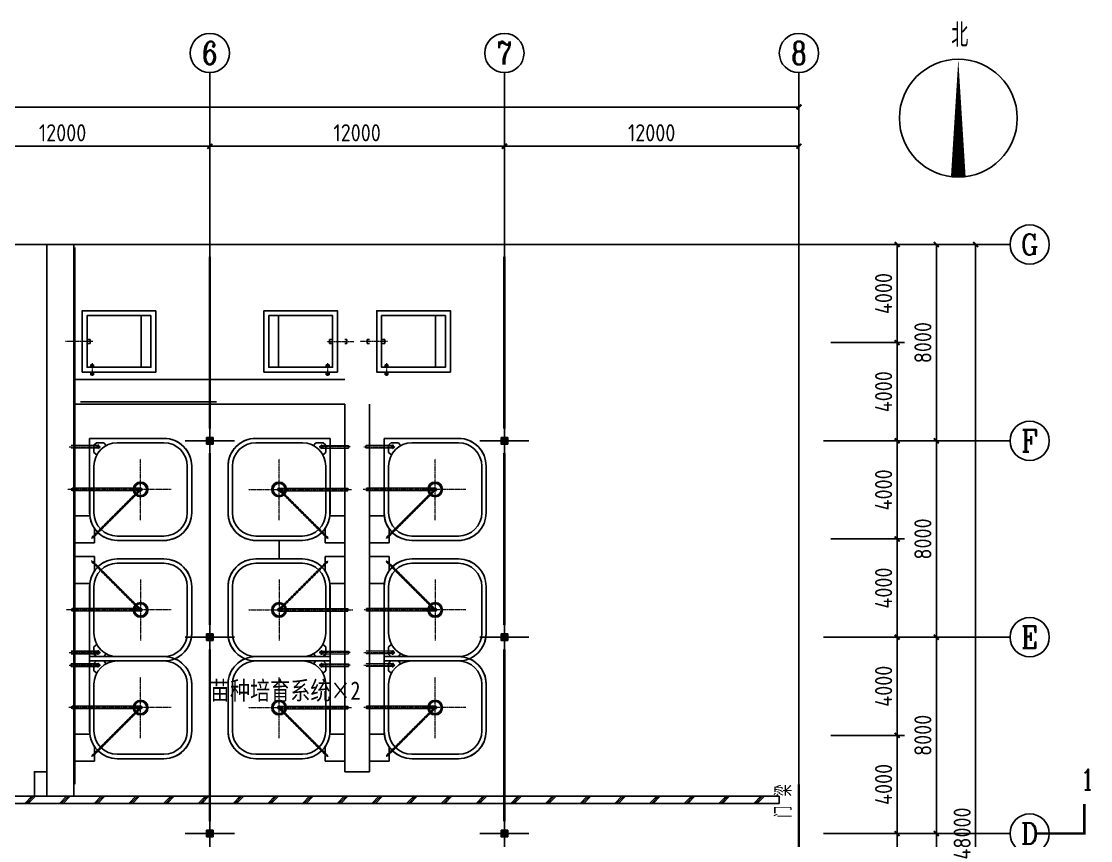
# Model space of a CAD drawing. Header units: inches. Extents: x 185496 to 352137, y 107182 to 179410.
# Drawn here: x 308576 to 352137, y 146032 to 179410 of the extents above; entities that cross this region are included whole.
import ezdxf
from ezdxf.enums import TextEntityAlignment as Align

# ---------------------------------------------------------------- set-up
doc = ezdxf.new("R2010")
doc.units = ezdxf.units.IN
doc.header["$MEASUREMENT"] = 0
for name, pattern in [('ACISOTGL', [3, 2, -1]), ('CENTER', [2, 1.25, -0.25, 0.25, -0.25]), ('DOTE', [2.42, 2, -0.2, 0.02, -0.2])]:
    doc.linetypes.add(name, pattern=pattern)
for name, color, linetype in [('AXIS', 3, 'Continuous'), ('AXIS_TEXT', 7, 'Continuous'), ('DIM_LEAD', 3, 'Continuous'), ('DIM_SYMB', 3, 'Continuous'), ('DOTE', 8, 'DOTE'), ('hatch', 5, 'Continuous'), ('PUB_TEXT', 7, 'Continuous')]:
    doc.layers.add(name, color=color, linetype=linetype)
for name, color, linetype, lineweight in [('center', 1, 'CENTER', 9), ('full', 7, 'Continuous', 25), ('xshui', 5, 'Continuous', 9), ('中心线', 1, 'CENTER', 9)]:
    doc.layers.add(name, color=color, linetype=linetype, lineweight=lineweight)
doc.styles.add('_TCH_AXIS', font='COMPLEX', dxfattribs={"bigfont": 'GBCBIG'})
doc.styles.add('_TCH_DIM', font='SIMPLEX', dxfattribs={"bigfont": 'GBCBIG'})
doc.styles.add('_TCH_LABEL', font='COMPLEX', dxfattribs={"bigfont": 'GBCBIG'})
doc.styles.add('COMPLEX', font='COMPLEX')
doc.styles.add('HZ', font='simhei.ttf', dxfattribs={"width": 0.8})
doc.styles.add('STANDARD_T3', font='gbenor.shx', dxfattribs={"bigfont": 'gbcbig.shx'})
doc.dimstyles.new('_TCH_ARCH&&200', dxfattribs={"dimtxt": 700, "dimasz": 200, "dimexe": 300, "dimexo": 300, "dimgap": 200, "dimtad": 1, "dimdec": 0, "dimzin": 0, "dimdsep": 46, "dimtxsty": 'STANDARD_T3', "dimblk": 'ARCHTICK', "dimcen": 0.09, "dimclrt": 7, "dimadec": 0, "dimazin": 2, "dimtfac": 1, "dimtdec": 0, "dimtix": 1, "dimtmove": 2, "dimatfit": 3, "dimtolj": 1, "dimtzin": 0, "dimarcsym": 0})

# ---------------------------------------------------------------- blocks, each defined once
blk = doc.blocks.new('_ArchTick')
at = {"color": 0, "linetype": 'ByBlock', "const_width": 0.4}
blk.add_lwpolyline([(-0.5, -0.5), (0.5, 0.5)], dxfattribs=at)
blk = doc.blocks.new('*D176')
at = {"layer": 'AXIS', "color": 0, "lineweight": -2, "transparency": 16777216}
for p, q in [((341554, 146321), (344554, 146321)), ((344254, 142321), (344254, 146321)), ((341554, 142321), (344554, 142321))]:
    blk.add_line(p, q, dxfattribs=at)
at = {"layer": 'Defpoints', "color": 0, "transparency": 16777216}
for p in [(341254, 146321), (344254, 146321), (341254, 142321)]:
    blk.add_point(p, dxfattribs=at)
at = {"layer": 'AXIS', "color": 0, "lineweight": -2, "transparency": 16777216, "xscale": 200, "yscale": 200, "zscale": 200}
for p, rotation in [((344254, 146321), 90), ((344254, 142321), 270)]:
    blk.add_blockref('_ArchTick', p, dxfattribs=dict(at, rotation=rotation))
at = {"layer": 'AXIS', "color": 7, "transparency": 16777216, "insert": (343704, 144321), "char_height": 700, "attachment_point": 5, "rotation": 90, "style": 'STANDARD_T3'}
blk.add_mtext('\\A1;4000', dxfattribs=at)
blk = doc.blocks.new('*D177')
at = {"layer": 'AXIS', "color": 0, "lineweight": -2, "transparency": 16777216}
for p, q in [((341554, 150321), (344554, 150321)), ((344254, 146321), (344254, 150321)), ((341554, 146321), (344554, 146321))]:
    blk.add_line(p, q, dxfattribs=at)
at = {"layer": 'Defpoints', "color": 0, "transparency": 16777216}
for p in [(341254, 150321), (344254, 150321), (341254, 146321)]:
    blk.add_point(p, dxfattribs=at)
at = {"layer": 'AXIS', "color": 0, "lineweight": -2, "transparency": 16777216, "xscale": 200, "yscale": 200, "zscale": 200}
for p, rotation in [((344254, 150321), 90), ((344254, 146321), 270)]:
    blk.add_blockref('_ArchTick', p, dxfattribs=dict(at, rotation=rotation))
at = {"layer": 'AXIS', "color": 7, "transparency": 16777216, "insert": (343704, 148321), "char_height": 700, "attachment_point": 5, "rotation": 90, "style": 'STANDARD_T3'}
blk.add_mtext('\\A1;4000', dxfattribs=at)
blk = doc.blocks.new('*D178')
at = {"layer": 'AXIS', "color": 0, "lineweight": -2, "transparency": 16777216}
for p, q in [((341554, 154321), (344554, 154321)), ((344254, 150321), (344254, 154321)), ((341554, 150321), (344554, 150321))]:
    blk.add_line(p, q, dxfattribs=at)
at = {"layer": 'Defpoints', "color": 0, "transparency": 16777216}
for p in [(341254, 154321), (344254, 154321), (341254, 150321)]:
    blk.add_point(p, dxfattribs=at)
at = {"layer": 'AXIS', "color": 0, "lineweight": -2, "transparency": 16777216, "xscale": 200, "yscale": 200, "zscale": 200}
for p, rotation in [((344254, 154321), 90), ((344254, 150321), 270)]:
    blk.add_blockref('_ArchTick', p, dxfattribs=dict(at, rotation=rotation))
at = {"layer": 'AXIS', "color": 7, "transparency": 16777216, "insert": (343704, 152321), "char_height": 700, "attachment_point": 5, "rotation": 90, "style": 'STANDARD_T3'}
blk.add_mtext('\\A1;4000', dxfattribs=at)
blk = doc.blocks.new('*D179')
at = {"layer": 'AXIS', "color": 0, "lineweight": -2, "transparency": 16777216}
for p, q in [((341554, 158321), (344554, 158321)), ((344254, 154321), (344254, 158321)), ((341554, 154321), (344554, 154321))]:
    blk.add_line(p, q, dxfattribs=at)
at = {"layer": 'Defpoints', "color": 0, "transparency": 16777216}
for p in [(341254, 158321), (344254, 158321), (341254, 154321)]:
    blk.add_point(p, dxfattribs=at)
at = {"layer": 'AXIS', "color": 0, "lineweight": -2, "transparency": 16777216, "xscale": 200, "yscale": 200, "zscale": 200}
for p, rotation in [((344254, 158321), 90), ((344254, 154321), 270)]:
    blk.add_blockref('_ArchTick', p, dxfattribs=dict(at, rotation=rotation))
at = {"layer": 'AXIS', "color": 7, "transparency": 16777216, "insert": (343704, 156321), "char_height": 700, "attachment_point": 5, "rotation": 90, "style": 'STANDARD_T3'}
blk.add_mtext('\\A1;4000', dxfattribs=at)
blk = doc.blocks.new('*D180')
at = {"layer": 'AXIS', "color": 0, "lineweight": -2, "transparency": 16777216}
for p, q in [((341554, 162321), (344554, 162321)), ((344254, 158321), (344254, 162321)), ((341554, 158321), (344554, 158321))]:
    blk.add_line(p, q, dxfattribs=at)
at = {"layer": 'Defpoints', "color": 0, "transparency": 16777216}
for p in [(341254, 162321), (344254, 162321), (341254, 158321)]:
    blk.add_point(p, dxfattribs=at)
at = {"layer": 'AXIS', "color": 0, "lineweight": -2, "transparency": 16777216, "xscale": 200, "yscale": 200, "zscale": 200}
for p, rotation in [((344254, 162321), 90), ((344254, 158321), 270)]:
    blk.add_blockref('_ArchTick', p, dxfattribs=dict(at, rotation=rotation))
at = {"layer": 'AXIS', "color": 7, "transparency": 16777216, "insert": (343704, 160321), "char_height": 700, "attachment_point": 5, "rotation": 90, "style": 'STANDARD_T3'}
blk.add_mtext('\\A1;4000', dxfattribs=at)
blk = doc.blocks.new('*D181')
at = {"layer": 'AXIS', "color": 0, "lineweight": -2, "transparency": 16777216}
for p, q in [((341554, 166321), (344554, 166321)), ((344254, 162321), (344254, 166321)), ((341554, 162321), (344554, 162321))]:
    blk.add_line(p, q, dxfattribs=at)
at = {"layer": 'Defpoints', "color": 0, "transparency": 16777216}
for p in [(341254, 166321), (344254, 166321), (341254, 162321)]:
    blk.add_point(p, dxfattribs=at)
at = {"layer": 'AXIS', "color": 0, "lineweight": -2, "transparency": 16777216, "xscale": 200, "yscale": 200, "zscale": 200}
for p, rotation in [((344254, 166321), 90), ((344254, 162321), 270)]:
    blk.add_blockref('_ArchTick', p, dxfattribs=dict(at, rotation=rotation))
at = {"layer": 'AXIS', "color": 7, "transparency": 16777216, "insert": (343704, 164321), "char_height": 700, "attachment_point": 5, "rotation": 90, "style": 'STANDARD_T3'}
blk.add_mtext('\\A1;4000', dxfattribs=at)
blk = doc.blocks.new('*D182')
at = {"layer": 'AXIS', "color": 0, "lineweight": -2, "transparency": 16777216}
for p, q in [((341554, 170321), (344554, 170321)), ((344254, 166321), (344254, 170321)), ((341554, 166321), (344554, 166321))]:
    blk.add_line(p, q, dxfattribs=at)
at = {"layer": 'Defpoints', "color": 0, "transparency": 16777216}
for p in [(341254, 170321), (344254, 170321), (341254, 166321)]:
    blk.add_point(p, dxfattribs=at)
at = {"layer": 'AXIS', "color": 0, "lineweight": -2, "transparency": 16777216, "xscale": 200, "yscale": 200, "zscale": 200}
for p, rotation in [((344254, 170321), 90), ((344254, 166321), 270)]:
    blk.add_blockref('_ArchTick', p, dxfattribs=dict(at, rotation=rotation))
at = {"layer": 'AXIS', "color": 7, "transparency": 16777216, "insert": (343704, 168321), "char_height": 700, "attachment_point": 5, "rotation": 90, "style": 'STANDARD_T3'}
blk.add_mtext('\\A1;4000', dxfattribs=at)
blk = doc.blocks.new('*D185')
at = {"layer": 'AXIS', "color": 0, "lineweight": -2, "transparency": 16777216}
for p, q in [((341554, 146321), (346154, 146321)), ((345854, 138321), (345854, 146321)), ((341554, 138321), (346154, 138321))]:
    blk.add_line(p, q, dxfattribs=at)
at = {"layer": 'Defpoints', "color": 0, "transparency": 16777216}
for p in [(341254, 146321), (345854, 146321), (341254, 138321)]:
    blk.add_point(p, dxfattribs=at)
at = {"layer": 'AXIS', "color": 0, "lineweight": -2, "transparency": 16777216, "xscale": 200, "yscale": 200, "zscale": 200}
for p, rotation in [((345854, 146321), 90), ((345854, 138321), 270)]:
    blk.add_blockref('_ArchTick', p, dxfattribs=dict(at, rotation=rotation))
at = {"layer": 'AXIS', "color": 7, "transparency": 16777216, "insert": (345304, 142321), "char_height": 700, "attachment_point": 5, "rotation": 90, "style": 'STANDARD_T3'}
blk.add_mtext('\\A1;8000', dxfattribs=at)
blk = doc.blocks.new('*D186')
at = {"layer": 'AXIS', "color": 0, "lineweight": -2, "transparency": 16777216}
for p, q in [((341554, 154321), (346154, 154321)), ((345854, 146321), (345854, 154321)), ((341554, 146321), (346154, 146321))]:
    blk.add_line(p, q, dxfattribs=at)
at = {"layer": 'Defpoints', "color": 0, "transparency": 16777216}
for p in [(341254, 154321), (345854, 154321), (341254, 146321)]:
    blk.add_point(p, dxfattribs=at)
at = {"layer": 'AXIS', "color": 0, "lineweight": -2, "transparency": 16777216, "xscale": 200, "yscale": 200, "zscale": 200}
for p, rotation in [((345854, 154321), 90), ((345854, 146321), 270)]:
    blk.add_blockref('_ArchTick', p, dxfattribs=dict(at, rotation=rotation))
at = {"layer": 'AXIS', "color": 7, "transparency": 16777216, "insert": (345304, 150321), "char_height": 700, "attachment_point": 5, "rotation": 90, "style": 'STANDARD_T3'}
blk.add_mtext('\\A1;8000', dxfattribs=at)
blk = doc.blocks.new('*D187')
at = {"layer": 'AXIS', "color": 0, "lineweight": -2, "transparency": 16777216}
for p, q in [((341554, 162321), (346154, 162321)), ((345854, 154321), (345854, 162321)), ((341554, 154321), (346154, 154321))]:
    blk.add_line(p, q, dxfattribs=at)
at = {"layer": 'Defpoints', "color": 0, "transparency": 16777216}
for p in [(341254, 162321), (345854, 162321), (341254, 154321)]:
    blk.add_point(p, dxfattribs=at)
at = {"layer": 'AXIS', "color": 0, "lineweight": -2, "transparency": 16777216, "xscale": 200, "yscale": 200, "zscale": 200}
for p, rotation in [((345854, 162321), 90), ((345854, 154321), 270)]:
    blk.add_blockref('_ArchTick', p, dxfattribs=dict(at, rotation=rotation))
at = {"layer": 'AXIS', "color": 7, "transparency": 16777216, "insert": (345304, 158321), "char_height": 700, "attachment_point": 5, "rotation": 90, "style": 'STANDARD_T3'}
blk.add_mtext('\\A1;8000', dxfattribs=at)
blk = doc.blocks.new('*D188')
at = {"layer": 'AXIS', "color": 0, "lineweight": -2, "transparency": 16777216}
for p, q in [((341554, 170321), (346154, 170321)), ((345854, 162321), (345854, 170321)), ((341554, 162321), (346154, 162321))]:
    blk.add_line(p, q, dxfattribs=at)
at = {"layer": 'Defpoints', "color": 0, "transparency": 16777216}
for p in [(341254, 170321), (345854, 170321), (341254, 162321)]:
    blk.add_point(p, dxfattribs=at)
at = {"layer": 'AXIS', "color": 0, "lineweight": -2, "transparency": 16777216, "xscale": 200, "yscale": 200, "zscale": 200}
for p, rotation in [((345854, 170321), 90), ((345854, 162321), 270)]:
    blk.add_blockref('_ArchTick', p, dxfattribs=dict(at, rotation=rotation))
at = {"layer": 'AXIS', "color": 7, "transparency": 16777216, "insert": (345304, 166321), "char_height": 700, "attachment_point": 5, "rotation": 90, "style": 'STANDARD_T3'}
blk.add_mtext('\\A1;8000', dxfattribs=at)
blk = doc.blocks.new('*D189')
at = {"layer": 'AXIS', "color": 0, "lineweight": -2, "transparency": 16777216}
for p, q in [((341554, 170321), (347754, 170321)), ((347454, 122321), (347454, 170321)), ((341554, 122321), (347754, 122321))]:
    blk.add_line(p, q, dxfattribs=at)
at = {"layer": 'Defpoints', "color": 0, "transparency": 16777216}
for p in [(341254, 170321), (347454, 170321), (341254, 122321)]:
    blk.add_point(p, dxfattribs=at)
at = {"layer": 'AXIS', "color": 0, "lineweight": -2, "transparency": 16777216, "xscale": 200, "yscale": 200, "zscale": 200}
for p, rotation in [((347454, 170321), 90), ((347454, 122321), 270)]:
    blk.add_blockref('_ArchTick', p, dxfattribs=dict(at, rotation=rotation))
at = {"layer": 'AXIS', "color": 7, "transparency": 16777216, "insert": (346904, 146321), "char_height": 700, "attachment_point": 5, "rotation": 90, "style": 'STANDARD_T3'}
blk.add_mtext('\\A1;48000', dxfattribs=at)
blk = doc.blocks.new('*D194')
at = {"layer": 'AXIS', "color": 0, "lineweight": -2, "transparency": 16777216}
for p, q in [((304254, 171621), (304254, 174621)), ((304254, 174321), (316254, 174321)), ((316254, 171621), (316254, 174621))]:
    blk.add_line(p, q, dxfattribs=at)
at = {"layer": 'Defpoints', "color": 0, "transparency": 16777216}
for p in [(316254, 174321), (304254, 171321), (316254, 171321)]:
    blk.add_point(p, dxfattribs=at)
at = {"layer": 'AXIS', "color": 0, "lineweight": -2, "transparency": 16777216, "xscale": 200, "yscale": 200, "zscale": 200, "rotation": 180}
blk.add_blockref('_ArchTick', (304254, 174321), dxfattribs=at)
at = {"layer": 'AXIS', "color": 0, "lineweight": -2, "transparency": 16777216, "xscale": 200, "yscale": 200, "zscale": 200}
blk.add_blockref('_ArchTick', (316254, 174321), dxfattribs=at)
at = {"layer": 'AXIS', "color": 7, "transparency": 16777216, "insert": (310254, 174871), "char_height": 700, "attachment_point": 5, "style": 'STANDARD_T3'}
blk.add_mtext('\\A1;12000', dxfattribs=at)
blk = doc.blocks.new('*D195')
at = {"layer": 'AXIS', "color": 0, "lineweight": -2, "transparency": 16777216}
for p, q in [((316254, 171621), (316254, 174621)), ((316254, 174321), (328254, 174321)), ((328254, 171621), (328254, 174621))]:
    blk.add_line(p, q, dxfattribs=at)
at = {"layer": 'Defpoints', "color": 0, "transparency": 16777216}
for p in [(328254, 174321), (316254, 171321), (328254, 171321)]:
    blk.add_point(p, dxfattribs=at)
at = {"layer": 'AXIS', "color": 0, "lineweight": -2, "transparency": 16777216, "xscale": 200, "yscale": 200, "zscale": 200, "rotation": 180}
blk.add_blockref('_ArchTick', (316254, 174321), dxfattribs=at)
at = {"layer": 'AXIS', "color": 0, "lineweight": -2, "transparency": 16777216, "xscale": 200, "yscale": 200, "zscale": 200}
blk.add_blockref('_ArchTick', (328254, 174321), dxfattribs=at)
at = {"layer": 'AXIS', "color": 7, "transparency": 16777216, "insert": (322254, 174871), "char_height": 700, "attachment_point": 5, "style": 'STANDARD_T3'}
blk.add_mtext('\\A1;12000', dxfattribs=at)
blk = doc.blocks.new('*D196')
at = {"layer": 'AXIS', "color": 0, "lineweight": -2, "transparency": 16777216}
for p, q in [((328254, 171621), (328254, 174621)), ((328254, 174321), (340254, 174321)), ((340254, 171621), (340254, 174621))]:
    blk.add_line(p, q, dxfattribs=at)
at = {"layer": 'Defpoints', "color": 0, "transparency": 16777216}
for p in [(340254, 174321), (328254, 171321), (340254, 171321)]:
    blk.add_point(p, dxfattribs=at)
at = {"layer": 'AXIS', "color": 0, "lineweight": -2, "transparency": 16777216, "xscale": 200, "yscale": 200, "zscale": 200, "rotation": 180}
blk.add_blockref('_ArchTick', (328254, 174321), dxfattribs=at)
at = {"layer": 'AXIS', "color": 0, "lineweight": -2, "transparency": 16777216, "xscale": 200, "yscale": 200, "zscale": 200}
blk.add_blockref('_ArchTick', (340254, 174321), dxfattribs=at)
at = {"layer": 'AXIS', "color": 7, "transparency": 16777216, "insert": (334254, 174871), "char_height": 700, "attachment_point": 5, "style": 'STANDARD_T3'}
blk.add_mtext('\\A1;12000', dxfattribs=at)
blk = doc.blocks.new('*D197')
at = {"layer": 'AXIS', "color": 0, "lineweight": -2, "transparency": 16777216}
for p, q in [((256254, 171621), (256254, 176221)), ((340254, 171621), (340254, 176221)), ((256254, 175921), (340254, 175921))]:
    blk.add_line(p, q, dxfattribs=at)
at = {"layer": 'Defpoints', "color": 0, "transparency": 16777216}
for p in [(340254, 175921), (256254, 171321), (340254, 171321)]:
    blk.add_point(p, dxfattribs=at)
at = {"layer": 'AXIS', "color": 0, "lineweight": -2, "transparency": 16777216, "xscale": 200, "yscale": 200, "zscale": 200, "rotation": 180}
blk.add_blockref('_ArchTick', (256254, 175921), dxfattribs=at)
at = {"layer": 'AXIS', "color": 0, "lineweight": -2, "transparency": 16777216, "xscale": 200, "yscale": 200, "zscale": 200}
blk.add_blockref('_ArchTick', (340254, 175921), dxfattribs=at)
at = {"layer": 'AXIS', "color": 7, "transparency": 16777216, "insert": (298254, 176471), "char_height": 700, "attachment_point": 5, "style": 'STANDARD_T3'}
blk.add_mtext('\\A1;84000', dxfattribs=at)
blk = doc.blocks.new('_AXISO')
blk.add_circle((0, 0), 0.5)
at = {"layer": 'AXIS_TEXT', "style": 'COMPLEX', "width": 1.041667}
blk.add_attdef('A', text='', height=0.56, dxfattribs=at).set_placement((-0.25, -0.28), (0.25, -0.28), align=Align.FIT)
blk = doc.blocks.new('1')
at = {"color": 1}
for p, q in [((60056, 73131), (60056, 71131)), ((59056, 72131), (61056, 72131)), ((59921, 72236), (60191, 72236)), ((60191, 72026), (59921, 72026)), ((59951, 71996), (59951, 72266)), ((60161, 72266), (60161, 71996))]:
    blk.add_line(p, q, dxfattribs=at)
at = {"color": 3}
for points in [[(59921, 72266), (60191, 72266), (60191, 71996), (59921, 71996)], [(59981, 72206), (60131, 72206), (60131, 72056), (59981, 72056)], [(59985, 72202), (60127, 72202), (60127, 72060), (59985, 72060)]]:
    blk.add_lwpolyline(points, close=True, dxfattribs=at)
for centre in [(59951, 72236), (59951, 72026), (60161, 72236), (60161, 72026)]:
    blk.add_circle(centre, 10, dxfattribs=at)
blk = doc.blocks.new('cedou')
at = {"layer": 'full'}
for p, q in [((1413034, 230328), (1413134, 230428)), ((1413034, 230326), (1413034, 230028)), ((1413034, 230326), (1413034, 230028)), ((1413152, 229936), (1413034, 230028)), ((1413434, 230428), (1413136, 230428)), ((1413526, 230311), (1413434, 230428))]:
    blk.add_line(p, q, dxfattribs=at)
blk = doc.blocks.new('yangyu')
for p, q in [((742942, -331753), (742942, -333853)), ((748542, -331753), (748542, -333853)), ((754942, -331753), (754942, -333853)), ((740870, -332723), (740742, -332723)), ((740870, -332723), (740870, -332883)), ((750613, -332723), (750742, -332723)), ((750613, -332723), (750613, -332883)), ((751242, -332723), (751328, -332723)), ((751328, -332723), (751328, -332883)), ((752242, -332723), (752156, -332723)), ((752156, -332723), (752156, -332883)), ((752870, -332723), (752742, -332723)), ((752870, -332723), (752870, -332883)), ((740870, -332883), (740742, -332883)), ((750613, -332883), (750742, -332883)), ((751242, -332883), (751328, -332883)), ((752242, -332883), (752156, -332883)), ((752870, -332883), (752742, -332883))]:
    blk.add_line(p, q)
at = {"color": 30, "ltscale": 100}
blk.add_line((748562, -340913), (748562, -341663), dxfattribs=at)
for points in [[(743542, -331553), (743542, -334053), (740542, -334053), (740542, -331553)], [(743342, -331753), (743342, -333853), (740742, -333853), (740742, -331753)], [(747942, -331553), (747942, -334053), (750942, -334053), (750942, -331553)], [(748142, -331753), (748142, -333853), (750742, -333853), (750742, -331753)], [(755542, -331553), (755542, -334053), (752542, -334053), (752542, -331553)], [(755342, -331753), (755342, -333853), (752742, -333853), (752742, -331753)]]:
    blk.add_lwpolyline(points, close=True)
for points in [[(743542, -331553), (740542, -331553), (740542, -334053), (743542, -334053)], [(747942, -334053), (750942, -334053), (750942, -331553), (747942, -331553)], [(752542, -331553), (755542, -331553), (755542, -334053), (752542, -334053)]]:
    blk.add_lwpolyline(points, close=True, dxfattribs=at)
for points in [[(740842, -336753), (743872, -336753, -0.414214), (745002, -337883), (745002, -339783, -0.414214), (743872, -340913), (741972, -340913, -0.38084), (740849, -339913), (740842, -337883)], [(750642, -336753), (747612, -336753, 0.414214), (746482, -337883), (746482, -339783, 0.414214), (747612, -340913), (749512, -340913, 0.38084), (750634, -339913), (750642, -337883)], [(752838, -336753), (755868, -336753, -0.414214), (756998, -337883), (756998, -339783, -0.414214), (755868, -340913), (753968, -340913, -0.38084), (752845, -339913), (752838, -337883)], [(740842, -345823), (743872, -345823, 0.414214), (745002, -344693), (745002, -342793, 0.414214), (743872, -341663), (741972, -341663, 0.38084), (740849, -342663), (740842, -344693)], [(750642, -345823), (747612, -345823, -0.414214), (746482, -344693), (746482, -342793, -0.414214), (747612, -341663), (749512, -341663, -0.38084), (750634, -342663), (750642, -344693)], [(752838, -345823), (755868, -345823, 0.414214), (756998, -344693), (756998, -342793, 0.414214), (755868, -341663), (753968, -341663, 0.38084), (752845, -342663), (752838, -344693)], [(740842, -345643), (743872, -345643, -0.414214), (745002, -346773), (745002, -348673, -0.414214), (743872, -349803), (741972, -349803, -0.38084), (740849, -348803), (740842, -346773)], [(750642, -345643), (747612, -345643, 0.414214), (746482, -346773), (746482, -348673, 0.414214), (747612, -349803), (749512, -349803, 0.38084), (750634, -348803), (750642, -346773)], [(752838, -345643), (755868, -345643, -0.414214), (756998, -346773), (756998, -348673, -0.414214), (755868, -349803), (753968, -349803, -0.38084), (752845, -348803), (752838, -346773)]]:
    blk.add_lwpolyline(points, format="xyb", close=True, dxfattribs=at)
for centre, radius in [((741192, -337103), 55), ((750292, -337103), 55), ((753192, -337103), 55), ((742922, -338833), 300), ((742922, -338833), 250), ((742922, -338833), 55), ((748562, -338833), 300), ((748562, -338833), 250), ((748562, -338833), 55), ((754922, -338833), 300), ((754922, -338833), 250), ((754922, -338833), 55), ((742922, -343743), 300), ((742922, -343743), 250), ((742922, -343743), 55), ((748562, -343743), 300), ((748562, -343743), 250), ((748562, -343743), 55), ((754922, -343743), 300), ((754922, -343743), 250), ((754922, -343743), 55), ((741192, -345473), 55), ((750292, -345473), 55), ((753192, -345473), 55), ((741192, -345993), 55), ((750292, -345993), 55), ((753192, -345993), 55), ((742922, -347723), 300), ((742922, -347723), 250), ((748562, -347723), 300), ((748562, -347723), 250), ((754922, -347723), 300), ((754922, -347723), 250), ((742922, -347723), 55), ((748562, -347723), 55), ((754922, -347723), 55)]:
    blk.add_circle(centre, radius)
for centre, major_axis in [((742826, -338928), (30.4, 30.4)), ((754826, -338928), (30.4, 30.4)), ((748657, -343647), (-30.4, -30.4)), ((742826, -347818), (30.4, 30.4)), ((754826, -347818), (30.4, 30.4))]:
    blk.add_ellipse(centre, major_axis=major_axis, ratio=0.581021)
at = {"extrusion": (0, 0, -1)}
for centre, start_param, end_param in [((748657, -338928), 6.283185307168062, 12.56637061434765), ((742826, -343647), 3.141593, 9.424778), ((754826, -343647), 3.141593, 9.424778), ((748657, -347818), 6.283185307168885, 12.56637061434847)]:
    blk.add_ellipse(centre, major_axis=(-30.4, 30.4), ratio=0.581021, start_param=start_param, end_param=end_param, dxfattribs=at)
at = {"layer": 'center'}
for p, q in [((740980, -332803), (739862, -332803)), ((750503, -332803), (751621, -332803)), ((752980, -332803), (751862, -332803)), ((740016, -337103), (741289, -337103)), ((741192, -337009), (741192, -337103)), ((741192, -337196), (741192, -337103)), ((751467, -337103), (750194, -337103)), ((750292, -337009), (750292, -337103)), ((750292, -337196), (750292, -337103)), ((752016, -337103), (753289, -337103)), ((753192, -337009), (753192, -337103)), ((753192, -337196), (753192, -337103)), ((742922, -340079), (742922, -337587)), ((748562, -340079), (748562, -337587)), ((754922, -340079), (754922, -337587)), ((744168, -338833), (739956, -338833)), ((742922, -338833), (740924, -340831)), ((742848, -338950), (742804, -338906)), ((747316, -338833), (751511, -338833)), ((748562, -338833), (750528, -340799)), ((748562, -338833), (750560, -340831)), ((748635, -338950), (748679, -338906)), ((756168, -338833), (751990, -338833)), ((754922, -338833), (752924, -340831)), ((754922, -338833), (752955, -340799)), ((754848, -338950), (754804, -338906)), ((742922, -343743), (740924, -341745)), ((742922, -343743), (740955, -341776)), ((748562, -343743), (750560, -341745)), ((748562, -343743), (750528, -341776)), ((754922, -343743), (752924, -341745)), ((754922, -343743), (752955, -341776)), ((742922, -342497), (742922, -344989)), ((748562, -342497), (748562, -344989)), ((754922, -342497), (754922, -344989)), ((742848, -343625), (742804, -343669)), ((748635, -343625), (748679, -343669)), ((754848, -343625), (754804, -343669)), ((744168, -343743), (739888, -343743)), ((747316, -343743), (751563, -343743)), ((756168, -343743), (752035, -343743)), ((741192, -345379), (741192, -345473)), ((750292, -345379), (750292, -345473)), ((753192, -345379), (753192, -345473)), ((740016, -345473), (741289, -345473)), ((741192, -345566), (741192, -345473)), ((751467, -345473), (750194, -345473)), ((750292, -345566), (750292, -345473)), ((752016, -345473), (753289, -345473)), ((753192, -345566), (753192, -345473)), ((740016, -345993), (741289, -345993)), ((741192, -345899), (741192, -345993)), ((741192, -346086), (741192, -345993)), ((751467, -345993), (750194, -345993)), ((750292, -345899), (750292, -345993)), ((750292, -346086), (750292, -345993)), ((752016, -345993), (753289, -345993)), ((753192, -345899), (753192, -345993)), ((753192, -346086), (753192, -345993)), ((742922, -348969), (742922, -346477)), ((748562, -348969), (748562, -346477)), ((754922, -348969), (754922, -346477)), ((744168, -347723), (740002, -347723)), ((742922, -347723), (740924, -349721)), ((742922, -347723), (740955, -349689)), ((742922, -347723), (740955, -349689)), ((742848, -347840), (742804, -347796)), ((747316, -347723), (751516, -347723)), ((748562, -347723), (750528, -349689)), ((748562, -347723), (750560, -349721)), ((748635, -347840), (748679, -347796)), ((756168, -347723), (752017, -347723)), ((754922, -347723), (752924, -349721)), ((754922, -347723), (752955, -349689)), ((754922, -347723), (752955, -349689)), ((754848, -347840), (754804, -347796))]:
    blk.add_line(p, q, dxfattribs=at)
at = {"layer": 'DIM_LEAD', "color": 6}
blk.add_line((740474, -335270), (746013, -335270), dxfattribs=at)
at = {"layer": 'full'}
for p, q in [((740242, -328973), (740242, -350837)), ((740242, -334353), (751242, -334353)), ((740242, -334353), (751242, -334353)), ((740242, -335353), (751242, -335353)), ((751242, -335353), (751242, -350337)), ((752242, -335353), (752242, -350337)), ((741972, -336933), (742922, -336933)), ((743872, -336933), (742922, -336933)), ((747612, -336933), (748562, -336933)), ((749512, -336933), (748562, -336933)), ((750642, -337883), (750642, -336753)), ((752842, -337883), (752842, -336753)), ((753972, -336933), (754922, -336933)), ((755872, -336933), (754922, -336933)), ((740842, -337883), (740842, -338833)), ((741022, -337883), (741022, -338833)), ((744822, -337883), (744822, -338833)), ((745002, -337883), (745002, -338833)), ((746482, -337883), (746482, -338833)), ((746662, -337883), (746662, -338833)), ((750462, -337883), (750462, -338833)), ((750642, -337883), (750642, -338833)), ((752842, -337883), (752842, -338833)), ((753022, -337883), (753022, -338833)), ((756822, -337883), (756822, -338833)), ((757002, -337883), (757002, -338833)), ((740842, -339783), (740842, -338833)), ((741022, -339783), (741022, -338833)), ((744822, -339783), (744822, -338833)), ((745002, -339783), (745002, -338833)), ((746482, -339783), (746482, -338833)), ((746662, -339783), (746662, -338833)), ((750462, -339783), (750462, -338833)), ((750642, -339783), (750642, -338833)), ((752842, -339783), (752842, -338833)), ((753022, -339783), (753022, -338833)), ((756822, -339783), (756822, -338833)), ((757002, -339783), (757002, -338833)), ((740242, -339913), (740849, -339913)), ((751242, -339913), (750634, -339913)), ((752242, -339913), (752849, -339913)), ((741042, -341013), (741042, -340425)), ((750442, -341013), (750442, -340425)), ((753042, -341013), (753042, -340425)), ((741042, -341013), (740242, -341013)), ((741972, -340733), (742922, -340733)), ((741972, -340733), (742922, -340733)), ((741972, -340913), (742922, -340913)), ((743872, -340733), (742922, -340733)), ((743872, -340733), (742922, -340733)), ((743872, -340913), (742922, -340913)), ((747612, -340733), (748562, -340733)), ((747612, -340733), (748562, -340733)), ((747612, -340913), (748562, -340913)), ((749512, -340733), (748562, -340733)), ((749512, -340733), (748562, -340733)), ((749512, -340913), (748562, -340913)), ((750442, -341013), (751242, -341013)), ((753042, -341013), (752242, -341013)), ((753972, -340733), (754922, -340733)), ((753972, -340733), (754922, -340733)), ((753972, -340913), (754922, -340913)), ((755872, -340733), (754922, -340733)), ((755872, -340733), (754922, -340733)), ((755872, -340913), (754922, -340913)), ((741042, -341563), (740242, -341563)), ((741042, -341563), (741042, -342151)), ((741972, -341663), (742922, -341663)), ((741972, -341843), (742922, -341843)), ((741972, -341843), (742922, -341843)), ((743872, -341663), (742922, -341663)), ((743872, -341843), (742922, -341843)), ((743872, -341843), (742922, -341843)), ((747612, -341663), (748562, -341663)), ((747612, -341843), (748562, -341843)), ((747612, -341843), (748562, -341843)), ((749512, -341663), (748562, -341663)), ((749512, -341843), (748562, -341843)), ((749512, -341843), (748562, -341843)), ((750442, -341563), (751242, -341563)), ((750442, -341563), (750442, -342151)), ((753042, -341563), (752242, -341563)), ((753042, -341563), (753042, -342151)), ((753972, -341663), (754922, -341663)), ((753972, -341843), (754922, -341843)), ((753972, -341843), (754922, -341843)), ((755872, -341663), (754922, -341663)), ((755872, -341843), (754922, -341843)), ((755872, -341843), (754922, -341843)), ((740242, -342663), (740849, -342663)), ((740842, -342793), (740842, -343743)), ((741022, -342793), (741022, -343743)), ((744822, -342793), (744822, -343743)), ((745002, -342793), (745002, -343743)), ((746482, -342793), (746482, -343743)), ((746662, -342793), (746662, -343743)), ((750462, -342793), (750462, -343743)), ((751242, -342663), (750634, -342663)), ((750642, -342793), (750642, -343743)), ((752242, -342663), (752849, -342663)), ((752842, -342793), (752842, -343743)), ((753022, -342793), (753022, -343743)), ((756822, -342793), (756822, -343743)), ((757002, -342793), (757002, -343743)), ((740842, -344693), (740842, -343743)), ((741022, -344693), (741022, -343743)), ((744822, -344693), (744822, -343743)), ((745002, -344693), (745002, -343743)), ((746662, -344693), (746662, -343743)), ((750462, -344693), (750462, -343743)), ((750642, -344693), (750642, -343743)), ((752842, -344693), (752842, -343743)), ((753022, -344693), (753022, -343743)), ((756822, -344693), (756822, -343743)), ((757002, -344693), (757002, -343743)), ((740842, -344693), (740842, -345823)), ((750642, -344693), (750642, -345823)), ((740842, -346773), (740842, -345643)), ((741972, -345643), (742922, -345643)), ((741972, -345823), (742922, -345823)), ((743872, -345823), (742922, -345823)), ((743872, -345823), (742922, -345823)), ((750642, -346773), (750642, -345643)), ((752842, -346773), (752842, -345643)), ((753972, -345643), (754922, -345643)), ((753972, -345823), (754922, -345823)), ((755872, -345643), (754922, -345643)), ((755872, -345643), (754922, -345643)), ((755872, -345823), (754922, -345823)), ((755872, -345823), (754922, -345823)), ((740842, -346773), (740842, -347723)), ((741022, -346773), (741022, -347723)), ((744822, -346773), (744822, -347723)), ((746482, -346773), (746482, -347723)), ((746662, -346773), (746662, -347723)), ((750462, -346773), (750462, -347723)), ((750642, -346773), (750642, -347723)), ((752842, -346773), (752842, -347723)), ((753022, -346773), (753022, -347723)), ((756822, -346773), (756822, -347723)), ((757002, -346773), (757002, -347723)), ((740842, -348673), (740842, -347723)), ((741022, -348673), (741022, -347723)), ((744822, -348673), (744822, -347723)), ((746482, -348673), (746482, -347723)), ((746662, -348673), (746662, -347723)), ((750462, -348673), (750462, -347723)), ((750642, -348673), (750642, -347723)), ((752842, -348673), (752842, -347723)), ((753022, -348673), (753022, -347723)), ((756822, -348673), (756822, -347723)), ((757002, -348673), (757002, -347723)), ((740242, -348803), (740849, -348803)), ((751242, -348803), (750634, -348803)), ((752242, -348803), (752849, -348803)), ((741042, -349903), (741042, -349315)), ((750442, -349903), (750442, -349315)), ((753042, -349903), (753042, -349315)), ((740242, -349717), (740242, -350337)), ((741972, -349623), (742922, -349623)), ((741972, -349623), (742922, -349623)), ((743872, -349623), (742922, -349623)), ((743872, -349623), (742922, -349623)), ((747612, -349623), (748562, -349623)), ((747612, -349623), (748562, -349623)), ((749512, -349623), (748562, -349623)), ((749512, -349623), (748562, -349623)), ((753972, -349623), (754922, -349623)), ((753972, -349623), (754922, -349623)), ((755872, -349623), (754922, -349623)), ((755872, -349623), (754922, -349623)), ((741042, -349903), (740242, -349903)), ((741972, -349803), (742922, -349803)), ((743872, -349803), (742922, -349803)), ((747612, -349803), (748562, -349803)), ((749512, -349803), (748562, -349803)), ((750442, -349903), (751242, -349903)), ((753042, -349903), (752242, -349903)), ((753972, -349803), (754922, -349803)), ((755872, -349803), (754922, -349803)), ((751242, -350337), (752242, -350337))]:
    blk.add_line(p, q, dxfattribs=at)
at = {"layer": 'full', "ltscale": 10}
for points in [[(740997, -333853), (740997, -333761), (740887, -333761), (740887, -333853)], [(740887, -334049), (740887, -334158), (740997, -334158), (740997, -334049)], [(750487, -333853), (750487, -333761), (750597, -333761), (750597, -333853)], [(750597, -334049), (750597, -334158), (750487, -334158), (750487, -334049)], [(752997, -333853), (752997, -333761), (752887, -333761), (752887, -333853)], [(752887, -334049), (752887, -334158), (752997, -334158), (752997, -334049)]]:
    blk.add_lwpolyline(points, dxfattribs=at)
at = {"layer": 'full'}
for centre, radius, start, end in [((741972, -337883), 950, 90, 180), ((743872, -337883), 1130, 0, 90), ((743872, -337883), 950, 0, 90), ((747612, -337883), 1130, 90, 180), ((747612, -337883), 950, 90, 180), ((749512, -337883), 950, 0, 90), ((753972, -337883), 950, 90, 180), ((755872, -337883), 1130, 0, 90), ((755872, -337883), 950, 0, 90), ((741972, -339783), 1130, 180, 270), ((741972, -339783), 950, 180, 270), ((743872, -339783), 950, 270, 0), ((743872, -339783), 1130, 270, 0), ((747612, -339783), 1130, 180, 270), ((747612, -339783), 950, 180, 270), ((749512, -339783), 950, 270, 0), ((749512, -339783), 1130, 270, 0), ((753972, -339783), 1130, 180, 270), ((753972, -339783), 950, 180, 270), ((755872, -339783), 950, 270, 0), ((755872, -339783), 1130, 270, 0), ((741972, -342793), 1130, 90, 180), ((741972, -342793), 950, 90, 180), ((743872, -342793), 1130, 0, 90), ((743872, -342793), 950, 0, 90), ((747612, -342793), 1130, 90, 180), ((747612, -342793), 950, 90, 180), ((749512, -342793), 1130, 0, 90), ((749512, -342793), 950, 0, 90), ((753972, -342793), 1130, 90, 180), ((753972, -342793), 950, 90, 180), ((755872, -342793), 1130, 0, 90), ((755872, -342793), 950, 0, 90), ((741972, -344693), 950, 180, 270), ((743872, -344693), 950, 270, 0), ((743872, -344693), 1130, 293.0221, 0), ((747612, -344693), 1130, 180, 246.9779), ((747612, -344693), 950, 180, 270), ((749512, -344693), 950, 270, 0), ((753972, -344693), 950, 180, 270), ((755872, -344693), 950, 270, 0), ((755872, -344693), 1130, 293.0221, 0), ((741972, -346773), 950, 90, 180), ((743872, -346773), 950, 0, 90), ((743872, -346773), 1130, 0, 66.9779), ((747612, -346773), 1130, 113.0221, 180), ((747612, -346773), 950, 90, 180), ((749512, -346773), 950, 0, 90), ((753972, -346773), 950, 90, 180), ((755872, -346773), 950, 0, 90), ((755872, -346773), 1130, 0, 66.9779), ((741972, -348673), 1130, 180, 270), ((741972, -348673), 950, 180, 270), ((743872, -348673), 950, 270, 0), ((743872, -348673), 1130, 270, 0), ((747612, -348673), 1130, 180, 270), ((747612, -348673), 950, 180, 270), ((749512, -348673), 950, 270, 0), ((749512, -348673), 1130, 270, 0), ((753972, -348673), 1130, 180, 270), ((753972, -348673), 950, 180, 270), ((755872, -348673), 950, 270, 0), ((755872, -348673), 1130, 270, 0)]:
    blk.add_arc(centre, radius, start, end, dxfattribs=at)
at = {"layer": 'hatch'}
for p, q in [((751391, -337048), (751391, -337158)), ((752092, -337048), (752092, -337158)), ((740124, -338778), (740124, -338888)), ((752124, -338778), (752124, -338888)), ((740937, -340782), (740973, -340817)), ((750546, -340782), (750511, -340817)), ((752937, -340782), (752973, -340817)), ((740937, -341794), (740973, -341758)), ((750546, -341794), (750511, -341758)), ((752937, -341794), (752973, -341758)), ((740124, -343798), (740124, -343688)), ((751360, -343798), (751360, -343688)), ((752124, -343798), (752124, -343688)), ((741192, -345418), (740092, -345418)), ((751391, -345528), (751391, -345418)), ((741192, -345528), (740092, -345528)), ((741192, -345938), (740092, -345938)), ((740092, -345938), (740092, -346048)), ((741192, -346048), (740092, -346048)), ((751391, -345938), (751391, -346048)), ((740124, -347668), (740124, -347778)), ((751360, -347668), (751360, -347778)), ((752124, -347668), (752124, -347778)), ((740937, -349672), (740973, -349707)), ((750546, -349672), (750511, -349707)), ((752937, -349672), (752973, -349707))]:
    blk.add_line(p, q, dxfattribs=at)
at = {"layer": 'xshui', "linetype": 'ACISOTGL', "ltscale": 3}
for p, q in [((741192, -337048), (740092, -337048)), ((741192, -337158), (740092, -337158)), ((750292, -337048), (751391, -337048)), ((750292, -337158), (751391, -337158)), ((753192, -337048), (752092, -337048)), ((753192, -337158), (752092, -337158)), ((742922, -338778), (740124, -338778)), ((742922, -338888), (740124, -338888)), ((748562, -338778), (751360, -338778)), ((748562, -338888), (751360, -338888)), ((751360, -338778), (751360, -338888)), ((754922, -338778), (752124, -338778)), ((754922, -338888), (752124, -338888)), ((742809, -338911), (740937, -340782)), ((742844, -338946), (740973, -340817)), ((748640, -338946), (750511, -340817)), ((748675, -338911), (750546, -340782)), ((754809, -338911), (752937, -340782)), ((754844, -338946), (752973, -340817)), ((742809, -343665), (740937, -341794)), ((742844, -343630), (740973, -341758)), ((748640, -343630), (750511, -341758)), ((748675, -343665), (750546, -341794)), ((754809, -343665), (752937, -341794)), ((754844, -343630), (752973, -341758)), ((742922, -343688), (740124, -343688)), ((748562, -343688), (751360, -343688)), ((754922, -343688), (752124, -343688)), ((742922, -343798), (740124, -343798)), ((748562, -343798), (751360, -343798)), ((754922, -343798), (752124, -343798)), ((750292, -345418), (751391, -345418)), ((753192, -345418), (752092, -345418)), ((750292, -345528), (751391, -345528)), ((753192, -345528), (752092, -345528)), ((750292, -345938), (751391, -345938)), ((750292, -346048), (751391, -346048)), ((753192, -345938), (752092, -345938)), ((753192, -346048), (752092, -346048)), ((742922, -347668), (740124, -347668)), ((742922, -347778), (740124, -347778)), ((742809, -347801), (740937, -349672)), ((742844, -347836), (740973, -349707)), ((748562, -347668), (751360, -347668)), ((748562, -347778), (751360, -347778)), ((748640, -347836), (750511, -349707)), ((748675, -347801), (750546, -349672)), ((754922, -347668), (752124, -347668)), ((754922, -347778), (752124, -347778)), ((754809, -347801), (752937, -349672)), ((754844, -347836), (752973, -349707))]:
    blk.add_line(p, q, dxfattribs=at)
at = {"layer": '中心线'}
for p, q in [((740942, -333686), (740942, -334202)), ((750542, -333686), (750542, -334202)), ((752942, -333686), (752942, -334202))]:
    blk.add_line(p, q, dxfattribs=at)
for p in [(-672012, -567361), (-660012, -567361), (-672012, -576251), (-660012, -576251)]:
    blk.add_blockref('cedou', p)
at = {"xscale": -1}
for p in [(2163496, -567361), (2163496, -576251)]:
    blk.add_blockref('cedou', p, dxfattribs=at)
at = {"xscale": -1, "rotation": 180}
for p in [(-672012, -115214), (-660012, -115214)]:
    blk.add_blockref('cedou', p, dxfattribs=at)
at = {"rotation": 180}
blk.add_blockref('cedou', (2163496, -115214), dxfattribs=at)
at = {"layer": 'PUB_TEXT', "color": 2, "style": 'HZ', "width": 0.8}
blk.add_text('苗种培育系统×2', height=750, dxfattribs=at).set_placement((745745, -347403))
blk = doc.blocks.new('yangyu2')
at = {"color": 30}
blk.add_blockref('yangyu', (0, 0), dxfattribs=at)
blk = doc.blocks.new('digou')
h = blk.add_hatch()
h.set_pattern_fill('JIS_RC_10', color=256, style=0)
h.set_pattern_definition([(45, (3167.268, 0), (-7.07107, 7.07107), []), (45, (3167.993, 0), (-7.07107, 7.07107), []), (45, (3168.718, 0), (-7.07107, 7.07107), [])])
h.paths.add_polyline_path([(4683.23, 616.58), (4086.38, 616.58), (3898.03, 616.58), (3898.03, 613.68), (4086.38, 613.68), (4340.73, 613.68), (4340.73, 380.4), (4343.63, 380.4), (4343.63, 613.68), (4683.23, 613.68)])
h.paths.add_polyline_path([(4348.73, 411.15), (4446.03, 411.15), (4446.03, 413.25), (4348.73, 413.25), (4348.73, 489.45), (4446.03, 489.45), (4446.03, 491.45), (4348.73, 491.45), (4348.73, 529.2), (4446.03, 529.2), (4446.03, 531.2), (4344.88, 531.2), (4344.88, 380.4), (4348.73, 380.4)], flags=17)
h.paths.add_polyline_path([(4449.63, 531.2), (4447.93, 531.2), (4447.93, 527.95), (4355.98, 527.95), (4355.98, 525.95), (4447.93, 525.95), (4447.93, 488.2), (4355.98, 488.2), (4355.98, 486.25), (4447.93, 486.25), (4447.93, 409.9), (4355.93, 409.9), (4355.93, 408.05), (4449.63, 408.05)], flags=17)
h.paths.add_polyline_path([(4108.73, 528.8), (4319.53, 528.8), (4319.53, 530.75), (4104.78, 530.75), (4104.78, 408.35), (4108.73, 408.35), (4108.73, 410.2), (4108.73, 411.45), (4319.93, 411.45), (4319.93, 413.35), (4108.73, 413.35), (4108.73, 489.25), (4319.93, 489.25), (4319.93, 491.25), (4108.73, 491.25)], flags=17)
h.paths.add_polyline_path([(4326.13, 530.75), (4324.23, 530.75), (4324.23, 527.55), (4122.83, 527.55), (4122.83, 525.55), (4324.23, 525.55), (4324.23, 488), (4122.93, 488), (4122.93, 486.05), (4324.23, 486.05), (4324.23, 410.2), (4122.83, 410.2), (4122.83, 408.35), (4324.23, 408.35), (4326.13, 408.35)], flags=17)
h.paths.add_polyline_path([(3868.98, 528.78), (4078.28, 528.78), (4078.28, 530.68), (3860.58, 530.68), (3860.58, 499.3), (3868.98, 499.3)])
h.paths.add_polyline_path([(4086.38, 530.68), (4084.48, 530.68), (4084.48, 527.58), (3876.08, 527.58), (3876.08, 525.55), (4084.48, 525.55), (4084.48, 488.35), (3875.53, 488.35), (3875.53, 486.15), (4084.48, 486.15), (4084.48, 409.95), (3876.43, 409.95), (3876.43, 408.15), (4086.38, 408.15)])
h.paths.add_polyline_path([(4079.63, 491.45), (3868.98, 491.45), (3868.98, 489.55), (4079.63, 489.55)])
h.paths.add_polyline_path([(4465.83, 529.1), (4676.88, 529.1), (4676.88, 531.2), (4463.83, 531.2), (4463.83, 380.4), (4465.83, 380.4), (4465.83, 411.4), (4676.98, 411.4), (4676.98, 413.2), (4465.83, 413.2), (4465.83, 489.35), (4677.13, 489.35), (4677.13, 491.45), (4465.83, 491.45)], flags=17)
h.paths.add_polyline_path([(4683.33, 531.2), (4681.33, 531.2), (4681.33, 527.85), (4479.98, 527.85), (4479.98, 525.95), (4681.33, 525.95), (4681.33, 488.1), (4479.83, 488.1), (4479.83, 486.05), (4681.33, 486.05), (4681.33, 410.1), (4479.83, 410.1), (4479.83, 408.1), (4683.33, 408.1)])
blk = doc.blocks.new('digou1')
for p, q in [((4384.88, 777.4), (4384.88, 841.4)), ((4395.88, 777.4), (4395.88, 841.4)), ((4395.88, 841.4), (4395.88, 777.4)), ((4384.88, 777.4), (4384.88, 623.68)), ((4395.88, 777.4), (4395.88, 616.58)), ((4384.88, 623.68), (4384.88, 616.58)), ((4086.38, 616.58), (4683.23, 616.58)), ((4683.23, 616.58), (4683.23, 613.68)), ((4343.63, 613.68), (4683.23, 613.68)), ((4392.64, 613.68), (4392.64, 613.68))]:
    blk.add_line(p, q)
blk.add_blockref('digou', (0, 0))

msp = doc.modelspace()

# ---------------------------------------------------------------- linework, layer by layer
at = {"color": 2, "const_width": 100}
for points in [[(316253.69, 162820.88), (316253.69, 169820.88)], [(328253.69, 162820.88), (328253.69, 169820.88)], [(316253.69, 154820.88), (316253.69, 161820.88)], [(328253.69, 154820.88), (328253.69, 161820.88)], [(316253.69, 146820.88), (316253.69, 153820.88)], [(328253.69, 146820.88), (328253.69, 153820.88)]]:
    msp.add_lwpolyline(points, dxfattribs=at)
at = {"color": 30, "ltscale": 100}
msp.add_lwpolyline([(309608.69, 147838.88), (309108.69, 147838.88), (309108.69, 148838.88), (309608.69, 148838.88)], close=True, dxfattribs=at)
at = {"color": 3, "const_width": 100}
msp.add_lwpolyline([(340253.69, 148320.88), (340253.69, 144320.88)], dxfattribs=at)
at = {"layer": 'AXIS'}
for p, q in [((316253.69, 171320.88), (316253.69, 177320.88)), ((328253.69, 171320.88), (328253.69, 177320.88)), ((340253.69, 171320.88), (340253.69, 177320.88)), ((341253.69, 170320.88), (348853.69, 170320.88)), ((341253.69, 162320.88), (348853.69, 162320.88)), ((341253.69, 154320.88), (348853.69, 154320.88)), ((341253.69, 146320.88), (348853.69, 146320.88))]:
    msp.add_line(p, q, dxfattribs=at)
at = {"layer": 'DIM_SYMB'}
msp.add_lwpolyline([(346746.56, 173066.05, 600, 0, 0), (346746.56, 177866.05, 0, 0, 0)], format="xyseb", dxfattribs=at)
at = {"layer": 'DIM_SYMB', "const_width": 100}
msp.add_lwpolyline([(349880.29, 146320.88), (351880.29, 146320.88), (351880.29, 147520.88)], dxfattribs=at)
at = {"layer": 'DIM_SYMB'}
msp.add_circle((346746.56, 175466.05), 2400, dxfattribs=at)
at = {"layer": 'DOTE'}
for p, q in [((316253.69, 121320.88), (316253.69, 171320.88)), ((328253.69, 121320.88), (328253.69, 171320.88)), ((340253.69, 121320.88), (340253.69, 171320.88)), ((255253.69, 170320.88), (341253.69, 170320.88))]:
    msp.add_line(p, q, dxfattribs=at)

# ---------------------------------------------------------------- block references
at = {"xscale": 100, "yscale": 100, "zscale": 100}
msp.add_blockref('digou1', (-128879.54, 86181.34), dxfattribs=at)
at = {"color": 30}
msp.add_blockref('yangyu2', (-429488.06, 499173.61), dxfattribs=at)
for p in [(256197.52, 90190), (268197.52, 90190), (256197.52, 82190), (268197.52, 82190), (256197.52, 74190), (268197.52, 74190)]:
    msp.add_blockref('1', p)
at = {"layer": 'AXIS'}
ref = msp.add_blockref('_AXISO', (316253.69, 178120.88), dxfattribs=dict(at, xscale=1600, yscale=1600, zscale=1600))
ref.add_attrib('A', '6', dxfattribs={"layer": 'AXIS_TEXT', "height": 931.9, "style": '_TCH_AXIS'}).set_placement((315943.05, 177654.93), (316564.32, 177654.93), align=Align.FIT)
ref = msp.add_blockref('_AXISO', (328253.69, 178120.88), dxfattribs=dict(at, xscale=1600, yscale=1600, zscale=1600))
ref.add_attrib('A', '7', dxfattribs={"layer": 'AXIS_TEXT', "height": 931.9, "style": '_TCH_AXIS'}).set_placement((327943.05, 177654.93), (328564.32, 177654.93), align=Align.FIT)
ref = msp.add_blockref('_AXISO', (340253.69, 178120.88), dxfattribs=dict(at, xscale=1600, yscale=1600, zscale=1600))
ref.add_attrib('A', '8', dxfattribs={"layer": 'AXIS_TEXT', "height": 931.9, "style": '_TCH_AXIS'}).set_placement((339943.05, 177654.93), (340564.32, 177654.93), align=Align.FIT)
ref = msp.add_blockref('_AXISO', (349653.69, 170320.88), dxfattribs=dict(at, xscale=1600, yscale=1600, zscale=1600))
ref.add_attrib('A', 'G', dxfattribs={"layer": 'AXIS_TEXT', "height": 850.37, "style": '_TCH_AXIS'}).set_placement((349289.24, 169895.7), (350018.13, 169895.7), align=Align.FIT)
ref = msp.add_blockref('_AXISO', (349653.69, 162320.88), dxfattribs=dict(at, xscale=1600, yscale=1600, zscale=1600))
ref.add_attrib('A', 'F', dxfattribs={"layer": 'AXIS_TEXT', "height": 890.88, "style": '_TCH_AXIS'}).set_placement((349314.3, 161875.44), (349993.07, 161875.44), align=Align.FIT)
ref = msp.add_blockref('_AXISO', (349653.69, 154320.88), dxfattribs=dict(at, xscale=1600, yscale=1600, zscale=1600))
ref.add_attrib('A', 'E', dxfattribs={"layer": 'AXIS_TEXT', "height": 890.88, "style": '_TCH_AXIS'}).set_placement((349314.3, 153875.44), (349993.07, 153875.44), align=Align.FIT)
ref = msp.add_blockref('_AXISO', (349653.69, 146320.88), dxfattribs=dict(at, xscale=1600, yscale=1600, zscale=1600))
ref.add_attrib('A', 'D', dxfattribs={"layer": 'AXIS_TEXT', "height": 870.51, "style": '_TCH_AXIS'}).set_placement((349301.33, 145885.62), (350006.04, 145885.62), align=Align.FIT)

# ---------------------------------------------------------------- texts
at = {"layer": 'DIM_LEAD', "color": 7, "style": '_TCH_DIM'}
for s, p in [('梁', (339960.08, 147834.22)), ('门', (339960.08, 146962.73))]:
    msp.add_text(s, height=675.18, rotation=90, dxfattribs=at).set_placement(p)
at = {"layer": 'PUB_TEXT', "style": '_TCH_DIM'}
msp.add_text('北', height=964.54, dxfattribs=at).set_placement((346459.33, 178366.05))
at = {"layer": 'PUB_TEXT', "style": '_TCH_LABEL', "width": 0.705882}
msp.add_text('1', height=850, dxfattribs=at).set_placement((351751.71, 148095.88))

# ---------------------------------------------------------------- dimensions: what is measured, and where the dimension line sits
at = {"layer": 'AXIS'}
for p1, p2, distance, picture, middle in [((256253.69, 171320.88), (340253.69, 171320.88), 4600, '*D197', (298253.69, 176470.88)), ((304253.69, 171320.88), (316253.69, 171320.88), 3000, '*D194', (310253.69, 174870.88)), ((316253.69, 171320.88), (328253.69, 171320.88), 3000, '*D195', (322253.69, 174870.88)), ((328253.69, 171320.88), (340253.69, 171320.88), 3000, '*D196', (334253.69, 174870.88)), ((341253.69, 166320.88), (341253.69, 170320.88), -3000, '*D182', (343703.69, 168320.88)), ((341253.69, 162320.88), (341253.69, 170320.88), -4600, '*D188', (345303.69, 166320.88)), ((341253.69, 122320.88), (341253.69, 170320.88), -6200, '*D189', (346903.69, 146320.88)), ((341253.69, 162320.88), (341253.69, 166320.88), -3000, '*D181', (343703.69, 164320.88)), ((341253.69, 158320.88), (341253.69, 162320.88), -3000, '*D180', (343703.69, 160320.88)), ((341253.69, 154320.88), (341253.69, 162320.88), -4600, '*D187', (345303.69, 158320.88)), ((341253.69, 154320.88), (341253.69, 158320.88), -3000, '*D179', (343703.69, 156320.88)), ((341253.69, 150320.88), (341253.69, 154320.88), -3000, '*D178', (343703.69, 152320.88)), ((341253.69, 146320.88), (341253.69, 154320.88), -4600, '*D186', (345303.69, 150320.88)), ((341253.69, 146320.88), (341253.69, 150320.88), -3000, '*D177', (343703.69, 148320.88)), ((341253.69, 142320.88), (341253.69, 146320.88), -3000, '*D176', (343703.69, 144320.88)), ((341253.69, 138320.88), (341253.69, 146320.88), -4600, '*D185', (345303.69, 142320.88))]:
    dim = msp.add_aligned_dim(p1=p1, p2=p2, distance=distance, dimstyle='_TCH_ARCH&&200', dxfattribs=at)
    dim.commit()
    dim.dimension.update_dxf_attribs({"geometry": picture, "text_midpoint": middle})

doc.saveas('drawing.dxf')
